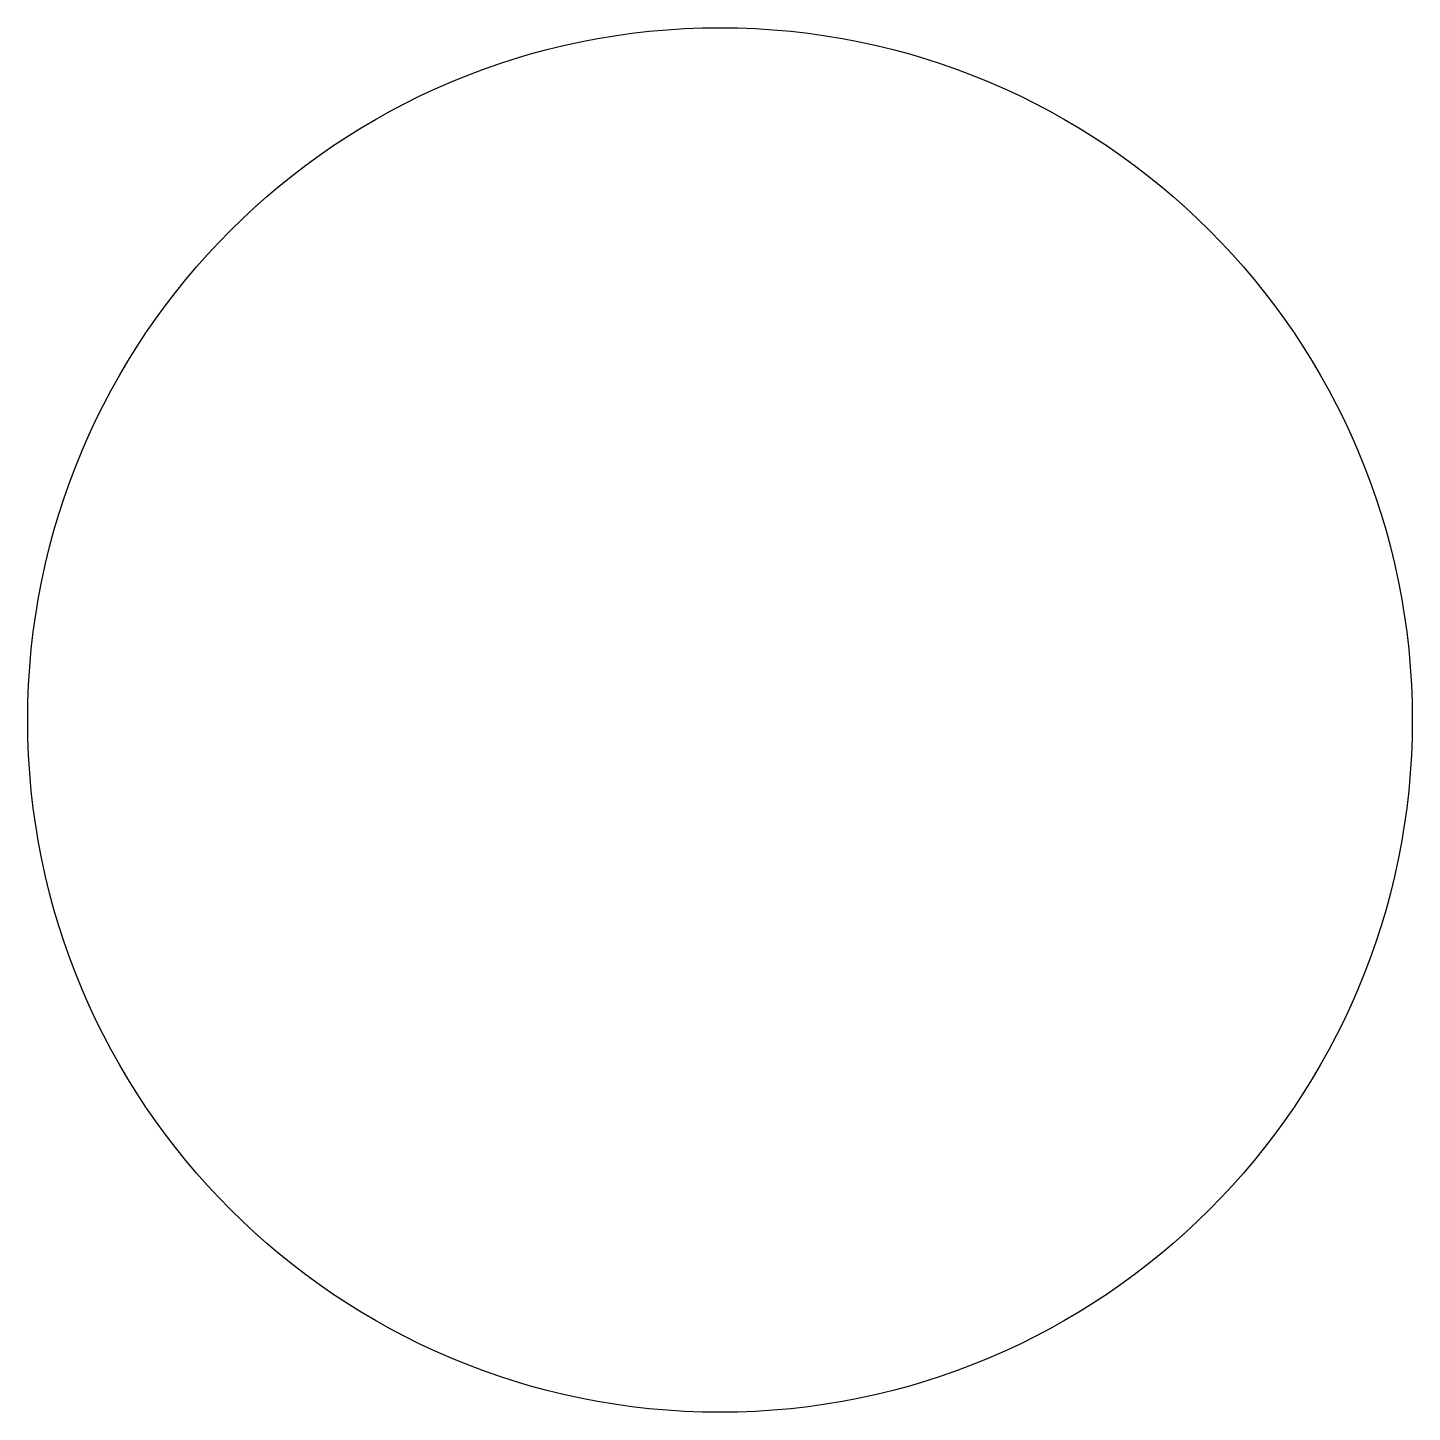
# Model space of a CAD drawing. Header units: millimetres. Extents: x 4.5 to 20.5, y 4.5 to 20.5.
import ezdxf

# ---------------------------------------------------------------- set-up
doc = ezdxf.new("R2010")
doc.units = ezdxf.units.MM
doc.layers.add('TestCut', color=7, linetype='Continuous')

msp = doc.modelspace()

# ---------------------------------------------------------------- linework, layer by layer
at = {"layer": 'TestCut'}
msp.add_circle((12.5, 12.5), 8, dxfattribs=at)

doc.saveas('drawing.dxf')
